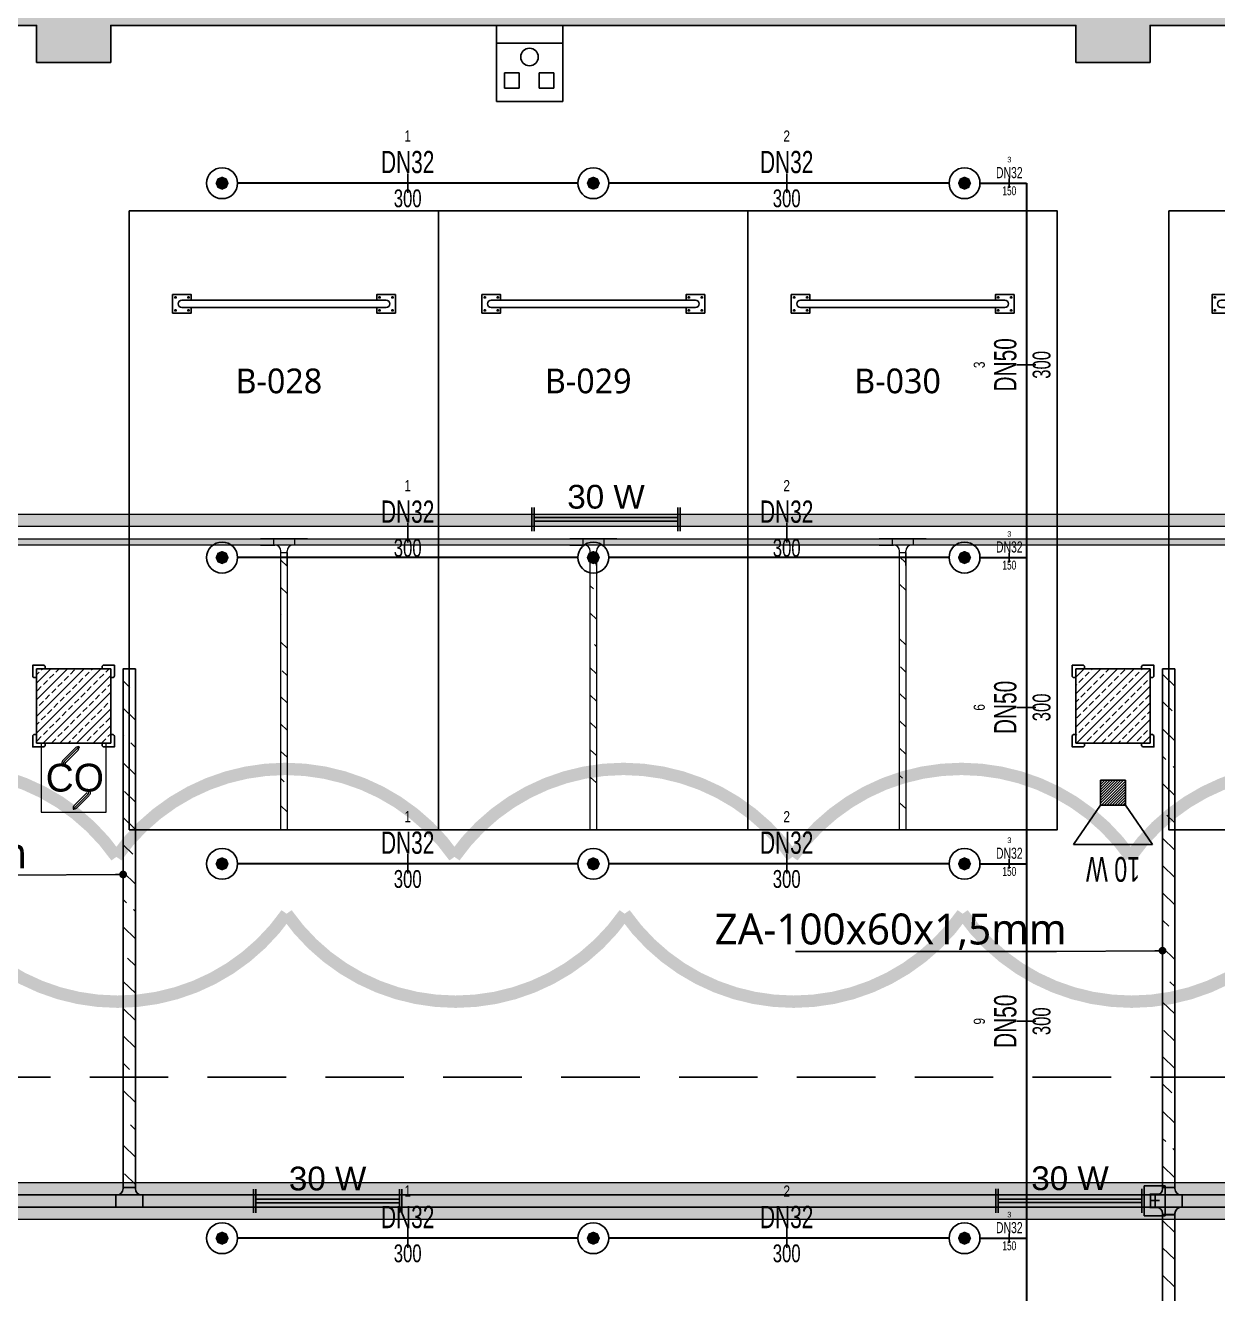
# Model space of a CAD drawing. Header units: millimetres. Extents: x -379292 to 1221486, y 92049 to 447512.
# Drawn here: x -141845 to -132209, y 267871 to 278119 of the extents above; entities that cross this region are included whole.
import ezdxf
from ezdxf import colors
from ezdxf.entities.mleader import LeaderData, LeaderLine
from ezdxf.enums import TextEntityAlignment as Align
from ezdxf.math import Vec2, Vec3

# ---------------------------------------------------------------- set-up
doc = ezdxf.new("R2010")
doc.units = ezdxf.units.MM
doc.linetypes.add('HIDDEN', pattern=[9.525, 6.35, -3.175])
for name, color, linetype in [('-M-YNGN-BORUID', 7, 'Continuous'), ('-M-YNGN-BORUUZUN', 7, 'Continuous'), ('-M-YNGN-BORUYUK', 7, 'Continuous'), ('-M-YNGN-SPR-YUK', 7, 'Continuous'), ('-M-YNGN-ZON2-CAP-', 7, 'Continuous'), ('-M-YNGN-ZON2-SPR-', 7, 'Continuous'), ('05_HATCH CONCRETE', 141, 'Continuous'), ('05_SYMBOL', 2, 'Continuous'), ('08_LAMP', 4, 'Continuous'), ('08_LOUD SYSTEM', 4, 'Continuous'), ('08_SOCKET', 4, 'Continuous'), ('202-A-Y-MahalAd', 141, 'Continuous'), ('E_CT_ZA', 6, 'Continuous'), ('EYazı', 7, 'Continuous')]:
    doc.layers.add(name, color=color, linetype=linetype)
doc.layers.add('-M-YNGN-SPR-CAPCIZGI', color=188, linetype='Continuous', plot=False)
for name, color, linetype, lineweight in [('-M-YNGN-ZON2', 4, 'SP', 30), ('08_DEDECTOR', 3, 'Continuous', 9), ('E_CT_AYDINLATMA', 3, 'Continuous', 9), ('E_CT_KA', 4, 'Continuous', 9), ('E_CT_KIRMIZI', 1, 'Continuous', 9)]:
    doc.layers.add(name, color=color, linetype=linetype, lineweight=lineweight)
doc.styles.add('CIZGI', font='tahoma.ttf', dxfattribs={"width": 0.8, "oblique": 20})
doc.styles.add('HCAD', font='HCAD.SHX', dxfattribs={"width": 0.8, "height": 0.2})
doc.styles.add('PIPESIZE', font='hcad.shx', dxfattribs={"width": 0.8})
doc.styles.add('SPR-NOT', font='romans.shx')
doc.styles.get("Standard").update_dxf_attribs({"font": 'segoeuil.ttf'})
doc.styles.add('TR', font='tsimpali.shx', dxfattribs={"width": 0.7})
doc.styles.add('YAZI-2', font='arial.ttf', dxfattribs={"height": 2})
doc.styles.add('YAZI-3', font='arial.ttf', dxfattribs={"height": 3})
doc.linetypes.add('SP', pattern='A,2,-0.1,["SP",CIZGI,S=0.14,R=0.2,X=0,Y=-0.07],-0.255', length=2.355)
pattern_1 = [(225, (905000, -3e-07), (67.351921, -67.351921), []), (225, (904932.65, -3e-07), (67.351921, -67.351921), [47.625, -23.8125])]

# ---------------------------------------------------------------- blocks, each defined once
blk = doc.blocks.new('202_Vida')
at = {"color": 0, "linetype": 'ByBlock', "ltscale": 0.2}
for points in [[(1, 0), (-1, 0)], [(0, 1), (0, -1)]]:
    blk.add_lwpolyline(points, dxfattribs=at)
at = {"color": 0, "linetype": 'ByBlock'}
for radius in [0.42, 0.23, 0.155]:
    blk.add_circle((0, 0), radius, dxfattribs=at)
blk = doc.blocks.new('202_Stoper')
at = {"color": 0, "linetype": 'ByBlock'}
for points in [[(-750, -30), (-750, -75), (-900, -75), (-900, 75), (-750, 75), (-750, 30)], [(750, -30), (750, -75), (900, -75), (900, 75), (750, 75), (750, 30)]]:
    blk.add_lwpolyline(points, dxfattribs=at)
blk.add_lwpolyline([(825, -30, 1), (825, 30), (-825, 30, 1), (-825, -30)], format="xyb", close=True, dxfattribs=at)
at = {"color": 0, "linetype": 'ByBlock', "yscale": 10, "zscale": 10, "rotation": 180}
for p, xscale in [((-877, 53), -10), ((-772, 53), 10), ((772, 53), -10), ((877, 53), 10)]:
    blk.add_blockref('202_Vida', p, dxfattribs=dict(at, xscale=xscale))
at = {"color": 0, "linetype": 'ByBlock', "yscale": 10, "zscale": 10}
for p, xscale in [((-877, -52), 10), ((-772, -52), -10), ((772, -52), 10), ((877, -52), -10)]:
    blk.add_blockref('202_Vida', p, dxfattribs=dict(at, xscale=xscale))
blk = doc.blocks.new('202_Mahalblok')
at = {"color": 0, "linetype": 'ByBlock', "flags": 128}
blk.add_lwpolyline([(0, 0), (0, 5000), (2500, 5000), (2500, 0)], close=True, dxfattribs=at)
at = {"color": 252}
blk.add_blockref('202_Stoper', (1250, 750), dxfattribs=at)
at = {"color": 0, "linetype": 'ByBlock', "ltscale": 25}
blk.add_attdef('MAHALNO', text='', height=200, dxfattribs=at).set_placement((1209, 1390), align=Align.BOTTOM_CENTER)
blk = doc.blocks.new('bariyer')
at = {"color": 8, "ltscale": 25}
blk.add_lwpolyline([(0, -70), (15, -70, 0.414214), (30, -55), (30, 30), (-55, 30, 0.414214), (-70, 15), (-70, 0), (0, 0)], format="xyb", close=True, dxfattribs=at)
blk = doc.blocks.new('OtoParkBodrumKatMimari')
at = {"layer": '05_HATCH CONCRETE'}
h = blk.add_hatch(dxfattribs=at)
h.set_pattern_fill('ANSI33', color=8, scale=15, angle=180, style=0)
h.set_pattern_definition(pattern_1)
h.paths.add_polyline_path([(96200, 177300), (96200, 177000), (96800, 177000), (96800, 177300), (104600, 177300), (104600, 177000), (105200, 177000), (105200, 177300), (113000, 177300), (113000, 177000), (113600, 177000), (113600, 177300), (121400, 177300), (121400, 177000), (122000, 177000), (122000, 177300), (127400, 177300), (127400, 177000), (128000, 177000), (128000, 177300), (135000, 177300), (135000, 177000), (135300, 177000), (135300, 172100), (135000, 172100), (135000, 171500), (135300, 171500), (135300, 164100), (135000, 164100), (135000, 163500), (135300, 163500), (135300, 156100), (135000, 156100), (135000, 155500), (135300, 155500), (135300, 148100), (135000, 148100), (135000, 147500), (135300, 147500), (135300, 144600), (135000, 144600), (135000, 144000), (135600, 144000), (135600, 144300), (142600, 144300), (142600, 144000), (142900, 144000), (142900, 140100), (142600, 140100), (142600, 139500), (142900, 139500), (142900, 132100), (142600, 132100), (142600, 131500), (142900, 131500), (142900, 127950), (142600, 127950), (142600, 127350), (142900, 127350), (142900, 124300), (142600, 124300), (142600, 123300), (142900, 123300), (142900, 113800), (142600, 113800), (142600, 112800), (142700, 112800), (142700, 100050), (135550, 100050), (135550, 108100), (135050, 108100), (135050, 83500), (135550, 83500), (135550, 99800), (142700, 99800), (142700, 78800), (142600, 78800), (142600, 77800), (142900, 77800), (142900, 68100), (142600, 68100), (142600, 67500), (143200, 67500), (143200, 144600), (135600, 144600), (135600, 177600), (71000, 177600), (71000, 177000), (71600, 177000), (71600, 177300), (79400, 177300), (79400, 177000), (80000, 177000), (80000, 177300), (87800, 177300), (87800, 177000), (88400, 177000), (88400, 177300)])
h = blk.add_hatch(dxfattribs=at)
h.set_pattern_fill('ANSI33', color=8, scale=15, angle=180, style=0)
h.set_pattern_definition(pattern_1)
h.paths.add_polyline_path([(105200, 172100), (104600, 172100), (104600, 171500), (105200, 171500)])
h = blk.add_hatch(dxfattribs=at)
h.set_pattern_fill('ANSI33', color=8, scale=15, angle=180, style=0)
h.set_pattern_definition(pattern_1)
h.paths.add_polyline_path([(113600, 172100), (113000, 172100), (113000, 171500), (113600, 171500)])
at = {"color": 5}
blk.add_lwpolyline([(96800, 177300), (104600, 177300), (104600, 177000), (105200, 177000), (105200, 177300), (113000, 177300), (113000, 177000), (113600, 177000), (113600, 177300), (121400, 177300), (121400, 177000), (122000, 177000), (122000, 177300), (127400, 177300)], dxfattribs=at)
for points in [[(105200, 172100), (104600, 172100), (104600, 171500), (105200, 171500)], [(113600, 172100), (113000, 172100), (113000, 171500), (113600, 171500)]]:
    blk.add_lwpolyline(points, close=True, dxfattribs=at)
at = {"layer": '05_SYMBOL', "color": 252, "linetype": 'HIDDEN', "ltscale": 100}
blk.add_lwpolyline([(17400, 168800), (130500, 168800)], dxfattribs=at)
at = {"layer": '05_SYMBOL', "color": 8, "xscale": -1}
for p in [(104600, 172100), (113000, 172100)]:
    blk.add_blockref('bariyer', p, dxfattribs=at)
at = {"layer": '05_SYMBOL', "color": 8}
for p in [(105200, 172100), (113600, 172100)]:
    blk.add_blockref('bariyer', p, dxfattribs=at)
at = {"layer": '05_SYMBOL', "color": 8, "rotation": 180}
for p in [(104600, 171500), (113000, 171500)]:
    blk.add_blockref('bariyer', p, dxfattribs=at)
at = {"layer": '05_SYMBOL', "color": 8, "xscale": -1, "rotation": 180}
for p in [(105200, 171500), (113600, 171500)]:
    blk.add_blockref('bariyer', p, dxfattribs=at)
at = {"layer": '202-A-Y-MahalAd', "color": 8, "ltscale": 25}
ref = blk.add_blockref('202_Mahalblok', (105350, 175800), dxfattribs=dict(at, xscale=-1, rotation=180))
ref.add_attrib('MAHALNO', 'B-028', dxfattribs={"layer": '0', "color": 0, "linetype": 'ByBlock', "ltscale": 25, "height": 200}).set_placement((106559, 174267), align=Align.BOTTOM_CENTER)
ref = blk.add_blockref('202_Mahalblok', (107850, 175800), dxfattribs=dict(at, xscale=-1, rotation=180))
ref.add_attrib('MAHALNO', 'B-029', dxfattribs={"layer": '0', "color": 0, "linetype": 'ByBlock', "ltscale": 25, "height": 200}).set_placement((109059, 174267), align=Align.BOTTOM_CENTER)
ref = blk.add_blockref('202_Mahalblok', (110350, 175800), dxfattribs=dict(at, xscale=-1, rotation=180))
ref.add_attrib('MAHALNO', 'B-030', dxfattribs={"layer": '0', "color": 0, "linetype": 'ByBlock', "ltscale": 25, "height": 200}).set_placement((111559, 174267), align=Align.BOTTOM_CENTER)
ref = blk.add_blockref('202_Mahalblok', (113750, 175800), dxfattribs=dict(at, xscale=-1, rotation=180))
ref.add_attrib('MAHALNO', 'B-031', dxfattribs={"layer": '0', "color": 0, "linetype": 'ByBlock', "ltscale": 25, "height": 200}).set_placement((114959, 174267), align=Align.BOTTOM_CENTER)
blk = doc.blocks.new('SP-C-UP-12')
at = {"ltscale": 10}
blk.add_line((0, 0), (0, 0), dxfattribs=at)
at = {"color": 1, "linetype": 'Continuous'}
blk.add_circle((0, 0), 12.5, dxfattribs=at)
at = {"ltscale": 10}
for points in [[(-5.4, 0), (-3.8, 3.8), (-3.8, -3.8), (0, 5.4)], [(-3.8, -3.8), (0, 5.4), (0, -5.4), (3.8, 3.8)], [(0, -5.4), (3.8, 3.8), (3.8, -3.8), (5.4, 0)]]:
    blk.add_solid(points, dxfattribs=at)
at = {"layer": '-M-YNGN-SPR-YUK', "style": 'SPR-NOT', "width": 0.5, "flags": 9}
for tag, p in [('YUK', (0, 17.8)), ('CAP', (0, 14.4)), ('TIP', (0.2, 10.8))]:
    blk.add_attdef(tag, text='', height=2.5, dxfattribs=at).set_placement(p, align=Align.MIDDLE_CENTER)
blk = doc.blocks.new('SPRKL100')
at = {"layer": '-M-YNGN-SPR-CAPCIZGI'}
blk.add_line((0, 0.431), (0, -0.431), dxfattribs=at)
at = {"layer": '-M-YNGN-BORUID', "color": 0, "style": 'HCAD', "width": 0.8, "flags": 1}
blk.add_attdef('DIC', text='', height=0.4, dxfattribs=at).set_placement((0, -1.693), align=Align.CENTER)
at = {"layer": '-M-YNGN-BORUUZUN', "color": 0, "style": 'HCAD', "width": 0.7}
blk.add_attdef('BOY', text='', height=0.8, dxfattribs=at).set_placement((0, -1.08), align=Align.CENTER)
at = {"layer": '-M-YNGN-BORUYUK', "color": 6, "style": 'PIPESIZE', "width": 0.8}
blk.add_attdef('YUK', text='', height=0.5, dxfattribs=at).set_placement((0, 1.866), align=Align.CENTER)
at = {"color": 0, "style": 'PIPESIZE', "width": 0.7}
blk.add_attdef('CAP', text='', height=1, dxfattribs=at).set_placement((0, 0.45), align=Align.CENTER)
blk = doc.blocks.new('A$C69E5DB5D')
at = {"layer": '-M-YNGN-ZON2', "ltscale": 500}
for p, q in [((-2973.4, 3212.4), (-3248.4, 3212.4)), ((-2673.4, 3212.4), (-2948.4, 3212.4)), ((-2648.4, 3212.4), (-2610.9, 3212.4)), ((-2610.9, 3212.4), (-2610.9, -1882.6)), ((-2973.4, 2909.9), (-3248.4, 2909.9)), ((-2673.4, 2909.9), (-2948.4, 2909.9)), ((-2648.4, 2909.9), (-2610.9, 2909.9)), ((-2973.4, 2662.4), (-3248.4, 2662.4)), ((-2673.4, 2662.4), (-2948.4, 2662.4)), ((-2648.4, 2662.4), (-2610.9, 2662.4)), ((-2973.4, 2359.9), (-3248.4, 2359.9)), ((-2673.4, 2359.9), (-2948.4, 2359.9)), ((-2648.4, 2359.9), (-2610.9, 2359.9))]:
    blk.add_line(p, q, dxfattribs=at)
at = {"layer": '-M-YNGN-ZON2-CAP-'}
for p, xscale, yscale, zscale, values in [((-3110.9, 3212.4), 18, 18, 18, {'YUK': '1', 'CAP': 'DN32', 'BOY': '300'}), ((-2804.6, 3212.4), 18, 18, 18, {'YUK': '2', 'CAP': 'DN32', 'BOY': '300'}), ((-2624.7, 3212.4), 9, 9, 9, {'YUK': '3', 'CAP': 'DN32', 'BOY': '150'}), ((-3110.9, 2929.9), 18, 18, 18, {'YUK': '1', 'CAP': 'DN32', 'BOY': '300'}), ((-2804.6, 2929.9), 18, 18, 18, {'YUK': '2', 'CAP': 'DN32', 'BOY': '300'}), ((-2624.7, 2909.9), 9, 9, 9, {'YUK': '3', 'CAP': 'DN32', 'BOY': '150'}), ((-3110.9, 2662.4), 18, 18, 18, {'YUK': '1', 'CAP': 'DN32', 'BOY': '300'}), ((-2804.6, 2662.4), 18, 18, 18, {'YUK': '2', 'CAP': 'DN32', 'BOY': '300'}), ((-2624.7, 2662.4), 9, 9, 9, {'YUK': '3', 'CAP': 'DN32', 'BOY': '150'}), ((-3110.9, 2359.9), 18, 18, 18, {'YUK': '1', 'CAP': 'DN32', 'BOY': '300'}), ((-2804.6, 2359.9), 18, 18, 18, {'YUK': '2', 'CAP': 'DN32', 'BOY': '300'}), ((-2624.7, 2359.9), 9, 9, 9, {'YUK': '3', 'CAP': 'DN32', 'BOY': '150'})]:
    blk.add_blockref('SPRKL100', p, dxfattribs=dict(at, xscale=xscale, yscale=yscale, zscale=zscale)).add_auto_attribs(values)
at = {"layer": '-M-YNGN-ZON2-CAP-', "xscale": 18.00000000000005, "yscale": 18.00000000000005, "zscale": 18.00000000000005, "rotation": 90}
for p, values in [((-2610.9, 3065.6), {'YUK': '3', 'CAP': 'DN50', 'BOY': '300'}), ((-2610.9, 2788.8), {'YUK': '6', 'CAP': 'DN50', 'BOY': '300'}), ((-2610.9, 2535.2), {'YUK': '9', 'CAP': 'DN50', 'BOY': '300'})]:
    blk.add_blockref('SPRKL100', p, dxfattribs=at).add_auto_attribs(values)
at = {"layer": '-M-YNGN-ZON2-SPR-'}
for p in [(-3260.9, 3212.4), (-2960.9, 3212.4), (-2660.9, 3212.4), (-3260.9, 2909.9), (-2960.9, 2909.9), (-2660.9, 2909.9), (-3260.9, 2662.4), (-2960.9, 2662.4), (-2660.9, 2662.4), (-3260.9, 2359.9), (-2960.9, 2359.9), (-2660.9, 2359.9)]:
    blk.add_blockref('SP-C-UP-12', p, dxfattribs=at)
blk = doc.blocks.new('*U629')
h = blk.add_hatch()
h.set_pattern_fill('ANSI33', color=0, scale=50, angle=1, style=0)
h.paths.add_polyline_path([(-9063, 100), (18477, 100), (18477, 0), (-9063, 0)])
at = {"color": 0}
blk.add_lwpolyline([(-9063, 100), (18477, 100), (18477, 0), (-9063, 0)], close=True, dxfattribs=at)
at = {"ltscale": 25, "flags": 1}
for tag, p in [('YUKSEKLIK', (-229, -149)), ('KALINLIK', (-229, -213))]:
    blk.add_attdef(tag, p, '', height=50, dxfattribs=at)
blk = doc.blocks.new('*U655')
h = blk.add_hatch()
h.set_pattern_fill('ANSI33', color=0, scale=50, angle=1, style=0)
h.paths.add_polyline_path([(-115024, 100), (-249, 100), (-249, 0), (-115024, 0)])
at = {"color": 0}
blk.add_lwpolyline([(-115024, 100), (-249, 100), (-249, 0), (-115024, 0)], close=True, dxfattribs=at)
at = {"ltscale": 25, "flags": 1}
for tag, p in [('YUKSEKLIK', (-229, -149)), ('KALINLIK', (-229, -213))]:
    blk.add_attdef(tag, p, '', height=50, dxfattribs=at)
blk = doc.blocks.new('*U722')
h = blk.add_hatch()
h.set_pattern_fill('ANSI33', color=0, scale=50, angle=1, style=0)
h.paths.add_polyline_path([(-115264, 300), (-889, 300), (-889, 0), (-115264, 0)])
at = {"color": 0}
blk.add_lwpolyline([(-115264, 300), (-889, 300), (-889, 0), (-115264, 0)], close=True, dxfattribs=at)
at = {"ltscale": 25, "flags": 1}
for tag, p in [('YUKSEKLIK', (-229, -149)), ('KALINLIK', (-229, -213))]:
    blk.add_attdef(tag, p, '', height=50, dxfattribs=at)
blk = doc.blocks.new('*U788')
h = blk.add_hatch()
h.set_pattern_fill('ANSI33', color=0, scale=50, angle=1, style=0)
h.paths.add_polyline_path([(-1943, 50), (33007, 50), (33007, 0), (-1943, 0)])
at = {"color": 0}
blk.add_lwpolyline([(-1943, 50), (33007, 50), (33007, 0), (-1943, 0)], close=True, dxfattribs=at)
at = {"ltscale": 25, "flags": 1}
for tag, p in [('YUKSEKLIK', (-229, -149)), ('KALINLIK', (-229, -213))]:
    blk.add_attdef(tag, p, '', height=50, dxfattribs=at)
blk = doc.blocks.new('*U881')
h = blk.add_hatch()
h.set_pattern_fill('ANSI33', color=0, scale=50, angle=1, style=0)
h.paths.add_polyline_path([(-3940, 100), (250, 100), (250, 0), (-3940, 0)])
at = {"color": 0}
blk.add_lwpolyline([(-3940, 100), (250, 100), (250, 0), (-3940, 0)], close=True, dxfattribs=at)
at = {"ltscale": 25, "flags": 1}
for tag, p in [('YUKSEKLIK', (-229, -149)), ('KALINLIK', (-229, -213))]:
    blk.add_attdef(tag, p, '', height=50, dxfattribs=at)
blk = doc.blocks.new('*U381')
at = {"color": 0}
for p, q in [((0, 428), (0, 314)), ((100, 428), (100, 314)), ((0, 324), (100, 324)), ((-164, 264), (-50, 264)), ((-60, 264), (-60, 164)), ((264, 264), (150, 264)), ((160, 264), (160, 164)), ((-164, 164), (-50, 164)), ((0, 0), (0, 114)), ((0, 104), (100, 104)), ((100, 0), (100, 114)), ((264, 164), (150, 164))]:
    blk.add_line(p, q, dxfattribs=at)
for centre, start, end in [((-50, 314), 270, 0), ((150, 314), 180, 270), ((-50, 114), 0, 90), ((150, 114), 90, 180)]:
    blk.add_arc(centre, 50, start, end, dxfattribs=at)
blk = doc.blocks.new('*U882')
h = blk.add_hatch()
h.set_pattern_fill('ANSI33', color=0, scale=50, angle=1, style=0)
h.paths.add_polyline_path([(-3747, 100), (-152, 100), (-152, 0), (-3747, 0)])
at = {"color": 0}
blk.add_lwpolyline([(-3747, 100), (-152, 100), (-152, 0), (-3747, 0)], close=True, dxfattribs=at)
at = {"ltscale": 25, "flags": 1}
for tag, p in [('YUKSEKLIK', (-229, -149)), ('KALINLIK', (-229, -213))]:
    blk.add_attdef(tag, p, '', height=50, dxfattribs=at)
blk = doc.blocks.new('*U885')
h = blk.add_hatch()
h.set_pattern_fill('ANSI33', color=0, scale=50, angle=1, style=0)
h.paths.add_polyline_path([(-3888, 100), (302, 100), (302, 0), (-3888, 0)])
at = {"color": 0}
blk.add_lwpolyline([(-3888, 100), (302, 100), (302, 0), (-3888, 0)], close=True, dxfattribs=at)
at = {"ltscale": 25, "flags": 1}
for tag, p in [('YUKSEKLIK', (-229, -149)), ('KALINLIK', (-229, -213))]:
    blk.add_attdef(tag, p, '', height=50, dxfattribs=at)
blk = doc.blocks.new('*U383')
at = {"color": 0}
for p, q in [((264, 264), (-164, 264)), ((-60, 264), (-60, 164)), ((0, 264), (264, 264)), ((160, 264), (160, 164)), ((-164, 164), (-50, 164)), ((0, 0), (0, 114)), ((0, 104), (100, 104)), ((100, 0), (100, 114)), ((264, 164), (150, 164))]:
    blk.add_line(p, q, dxfattribs=at)
for centre, start, end in [((-50, 114), 0, 90), ((150, 114), 90, 180)]:
    blk.add_arc(centre, 50, start, end, dxfattribs=at)
blk = doc.blocks.new('_DOT')
at = {"color": 0, "linetype": 'ByBlock'}
blk.add_line((-0.5, 0), (-1, 0), dxfattribs=at)
at = {"color": 0, "linetype": 'ByBlock', "const_width": 0.5}
blk.add_lwpolyline([(-0.25, 0, 1), (0.25, 0, 1)], format="xyb", close=True, dxfattribs=at)
blk = doc.blocks.new('*U571')
h = blk.add_hatch()
h.set_pattern_fill('ANSI33', color=0, scale=50, angle=1, style=0)
h.paths.add_polyline_path([(-2601, 50), (-361, 50), (-361, 0), (-2601, 0)])
at = {"color": 0}
blk.add_lwpolyline([(-2601, 50), (-361, 50), (-361, 0), (-2601, 0)], close=True, dxfattribs=at)
at = {"ltscale": 25, "flags": 1}
for tag, p in [('YUKSEKLIK', (-229, -149)), ('KALINLIK', (-229, -213))]:
    blk.add_attdef(tag, p, '', height=50, dxfattribs=at)
blk = doc.blocks.new('*U127')
at = {"color": 0}
for p, q in [((214, 214), (-164, 214)), ((-60, 214), (-60, 164)), ((0, 214), (214, 214)), ((110, 214), (110, 164)), ((-164, 164), (-50, 164)), ((0, 0), (0, 114)), ((0, 104), (50, 104)), ((50, 0), (50, 114)), ((214, 164), (100, 164))]:
    blk.add_line(p, q, dxfattribs=at)
for centre, start, end in [((-50, 114), 0, 90), ((100, 114), 90, 180)]:
    blk.add_arc(centre, 50, start, end, dxfattribs=at)
blk = doc.blocks.new('*U572')
h = blk.add_hatch()
h.set_pattern_fill('ANSI33', color=0, scale=50, angle=1, style=0)
h.paths.add_polyline_path([(-2601, 50), (-361, 50), (-361, 0), (-2601, 0)])
at = {"color": 0}
blk.add_lwpolyline([(-2601, 50), (-361, 50), (-361, 0), (-2601, 0)], close=True, dxfattribs=at)
at = {"ltscale": 25, "flags": 1}
for tag, p in [('YUKSEKLIK', (-229, -149)), ('KALINLIK', (-229, -213))]:
    blk.add_attdef(tag, p, '', height=50, dxfattribs=at)
blk = doc.blocks.new('*U573')
h = blk.add_hatch()
h.set_pattern_fill('ANSI33', color=0, scale=50, angle=1, style=0)
h.paths.add_polyline_path([(-2601, 50), (-361, 50), (-361, 0), (-2601, 0)])
at = {"color": 0}
blk.add_lwpolyline([(-2601, 50), (-361, 50), (-361, 0), (-2601, 0)], close=True, dxfattribs=at)
at = {"ltscale": 25, "flags": 1}
for tag, p in [('YUKSEKLIK', (-229, -149)), ('KALINLIK', (-229, -213))]:
    blk.add_attdef(tag, p, '', height=50, dxfattribs=at)
blk = doc.blocks.new('40 W SIVA ÜSTÜ ETANJ LED 50')
at = {"layer": '08_LAMP'}
for p, q in [((-625, -100), (-625, 100)), ((-605, -100), (-605, 100)), ((-605, 15), (605, 15)), ((605, -100), (605, 100)), ((625, -100), (625, 100)), ((-605, -15), (605, -15))]:
    blk.add_line(p, q, dxfattribs=at)
at = {"layer": '08_LAMP', "color": 2, "style": 'YAZI-2'}
blk.add_text('30 W', height=200, dxfattribs=at).set_placement((0, 90), align=Align.CENTER)
blk = doc.blocks.new('40 W SIVA ÜSTÜ ETANJ LED 50--')
at = {"layer": '08_LAMP'}
for p, q in [((-625, -100), (-625, 100)), ((-605, -100), (-605, 100)), ((-605, 15), (605, 15)), ((605, -100), (605, 100)), ((625, -100), (625, 100)), ((-605, -15), (605, -15))]:
    blk.add_line(p, q, dxfattribs=at)
at = {"layer": '08_LAMP', "color": 2, "style": 'YAZI-2'}
blk.add_text('30 W', height=200, dxfattribs=at).set_placement((0, 90), align=Align.CENTER)
blk = doc.blocks.new('40 W SIVA ÜSTÜ ETANJ LED E 50')
at = {"layer": '08_LAMP'}
for p, q in [((-625, -100), (-625, 100)), ((-605, -100), (-605, 100)), ((-605, 15), (605, 15)), ((605, -100), (605, 100)), ((625, -100), (625, 100)), ((-605, -15), (605, -15))]:
    blk.add_line(p, q, dxfattribs=at)
blk.add_lwpolyline([(625, -125), (800, -125), (800, 125), (625, 125)], close=True, dxfattribs=at)
at = {"layer": '08_LAMP', "color": 2, "style": 'YAZI-2'}
blk.add_text('30 W', height=200, dxfattribs=at).set_placement((0, 90), align=Align.CENTER)
blk.add_text('E', height=125, dxfattribs=at).set_placement((713, 0), align=Align.MIDDLE)
blk = doc.blocks.new('PRIZKOM 50')
at = {"layer": '08_SOCKET', "color": 3}
for p, q in [((-191.1, 0), (-191.1, 438.5)), ((-191.1, 438.5), (191.1, 438.5)), ((191.1, 438.5), (191.1, 0)), ((-191.1, 335.3), (191.1, 335.3)), ((-145.1, 75.8), (-145.1, 164.7)), ((-145.1, 164.7), (-60.9, 164.7)), ((-60.9, 164.7), (-60.9, 75.8)), ((54.5, 164.7), (138.7, 164.7)), ((54.5, 75.8), (54.5, 164.7)), ((138.7, 164.7), (138.7, 75.8)), ((-60.9, 75.8), (-145.1, 75.8)), ((138.7, 75.8), (54.5, 75.8)), ((191.1, 0), (-191.1, 0))]:
    blk.add_line(p, q, dxfattribs=at)
blk.add_circle((-0.8, 256), 50.5, dxfattribs=at)
blk = doc.blocks.new('CO 250')
at = {"layer": '08_DEDECTOR'}
for p, q in [((17, 243), (-84, 142)), ((45, 251), (-74, 132)), ((37, 223), (-64, 122)), ((45, 250), (45, 243)), ((114, -136), (-5, -255)), ((104, -126), (3, -227)), ((124, -146), (23, -247)), ((-5, -247), (-5, -255)), ((-5, -255), (3, -255))]:
    blk.add_line(p, q, dxfattribs=at)
at = {"layer": '08_DEDECTOR', "ltscale": 25}
blk.add_lwpolyline([(-262, 278), (-262, -278), (262, -278), (262, 278)], close=True, dxfattribs=at)
at = {"layer": '08_DEDECTOR'}
for centre, radius, start, end in [((37, 223), 27.7, 72.9688, 135), ((17, 243), 27.7, 315, 0), ((-55, 112), 41.6, 135, 180), ((-55, 112), 27.7, 135, 180), ((-55, 112), 13.9, 135, 180), ((95, -116), 13.9, 315, 350.4112), ((95, -116), 27.7, 315, 355.2224), ((95, -116), 41.6, 315, 356.817), ((23, -247), 27.7, 135, 180), ((3, -227), 27.7, 270, 315)]:
    blk.add_arc(centre, radius, start, end, dxfattribs=at)
at = {"layer": '08_DEDECTOR', "color": 3, "style": 'YAZI-3'}
blk.add_text('CO', height=225, dxfattribs=at).set_placement((-226, -113))
blk = doc.blocks.new('15 W HORN 100_HARİCİ TİP')
at = {"layer": '08_LOUD SYSTEM'}
h = blk.add_hatch(dxfattribs=at)
h.set_pattern_fill('ANSI31', color=2, scale=4.8)
h.set_pattern_definition([(45, (-341645.439, -380325.335), (-10.77630735, 10.77630735), [])])
h.paths.add_polyline_path([(-100, 0), (100, 0), (100, 200), (-100, 200)])
at = {"layer": '08_LOUD SYSTEM', "ltscale": 2}
for p, q in [((-320, 520), (320, 520)), ((-100, 200), (-320, 520)), ((100, 200), (320, 520))]:
    blk.add_line(p, q, dxfattribs=at)
at = {"layer": '08_LOUD SYSTEM'}
blk.add_lwpolyline([(100, 0), (100, 200), (-100, 200), (-100, 0)], close=True, dxfattribs=at)
at = {"layer": '08_LOUD SYSTEM', "color": 2, "ltscale": 2, "style": 'TR', "width": 0.7}
blk.add_text('10 W', height=200, dxfattribs=at).set_placement((0, 620), align=Align.CENTER)

msp = doc.modelspace()

# ---------------------------------------------------------------- block references
at = {"color": 8}
msp.add_blockref('OtoParkBodrumKatMimari', (-246354.8, 100818.8), dxfattribs=at)

# ---------------------------------------------------------------- next in the draw order: linework, layer by layer
at = {"color": 30, "const_width": 100}
for points in [[(-143840.8, 271399.6, -0.5205671), (-141108.9, 271399.6, -0.5205671), (-138377, 271399.6, -0.5205671), (-135645.1, 271399.6, -0.5205671), (-132913.2, 271399.6, -0.5205671), (-130181.3, 271399.6, -0.5205671), (-127449.4, 271399.6, -0.5205671), (-124717.5, 271399.6, -0.5205671), (-121985.6, 271399.6, -0.5205671), (-119253.7, 271399.6, -0.5205671), (-116521.8, 271399.6, -0.5205671), (-113789.9, 271399.6, -0.5205671), (-111058, 271399.6, -0.5205671), (-108326.2, 271399.6, -0.5205671), (-105594.3, 271399.6, -0.5205671), (-102862.4, 271399.6, -0.5205671), (-100130.5, 271399.6, -0.5205671)], [(-98755.3, 270940.5, -0.5205671), (-101487.2, 270940.5, -0.5205671), (-104219.1, 270940.5, -0.5205671), (-106951, 270940.5, -0.5205671), (-109682.9, 270940.5, -0.5205671), (-112414.7, 270940.5, -0.5205671), (-115146.6, 270940.5, -0.5205671), (-117878.5, 270940.5, -0.5205671), (-120610.4, 270940.5, -0.5205671), (-123342.3, 270940.5, -0.5205671), (-126074.2, 270940.5, -0.5205671), (-128806.1, 270940.5, -0.5205671), (-131538, 270940.5, -0.5205671), (-134269.9, 270940.5, -0.5205671), (-137001.8, 270940.5, -0.5205671), (-139733.7, 270940.5, -0.5205671), (-142465.6, 270940.5, -0.5205671)]]:
    msp.add_lwpolyline(points, format="xyb", dxfattribs=at)

# ---------------------------------------------------------------- next in the draw order: block references
at = {"layer": '-M-YNGN-ZON2', "ltscale": 25, "xscale": 10, "yscale": 10, "zscale": 10}
msp.add_blockref('A$C69E5DB5D', (-107645.9, 244719.5), dxfattribs=at)
at = {"layer": '08_DEDECTOR'}
msp.add_blockref('CO 250', (-141454.8, 272040.3), dxfattribs=at)
at = {"layer": '08_LAMP', "xscale": 0.96, "yscale": 0.96, "zscale": 0.96}
for name, p in [('40 W SIVA ÜSTÜ ETANJ LED 50', (-137152.1, 274127.5)), ('40 W SIVA ÜSTÜ ETANJ LED 50--', (-139402.1, 268618.2)), ('40 W SIVA ÜSTÜ ETANJ LED E 50', (-133402.1, 268620.4))]:
    msp.add_blockref(name, p, dxfattribs=at)
at = {"layer": '08_LOUD SYSTEM', "rotation": 180}
msp.add_blockref('15 W HORN 100_HARİCİ TİP', (-133054.8, 272018.8), dxfattribs=at)
at = {"layer": '08_SOCKET', "xscale": 1.4, "yscale": 1.4, "zscale": 1.4}
msp.add_blockref('PRIZKOM 50', (-137769.4, 277504.8), dxfattribs=at)
at = {"layer": 'E_CT_AYDINLATMA', "rotation": 180}
msp.add_blockref('*U629', (-136828.2, 274169.8), dxfattribs=at)
at = {"layer": 'E_CT_KA', "rotation": 180}
msp.add_blockref('*U722', (-230494.1, 268768.8), dxfattribs=at)
at = {"layer": 'E_CT_KIRMIZI', "color": 1}
for name, p, rotation in [('*U788', (-124147.8, 273969.8), 180), ('*U571', (-139729.8, 274220.1), 89.99999999999999), ('*U572', (-137229.8, 274220.1), 89.99999999999999), ('*U573', (-134729.8, 274220.1), 89.99999999999999)]:
    msp.add_blockref(name, p, dxfattribs=dict(at, rotation=rotation))
at = {"layer": 'E_CT_KIRMIZI', "color": 2}
for p in [(-139779.8, 273754.9), (-137279.8, 273754.9), (-134779.8, 273754.9)]:
    msp.add_blockref('*U127', p, dxfattribs=at)
at = {"layer": 'E_CT_ZA', "color": 112}
for name, p, rotation in [('*U885', (-141054.8, 269031.1), 270), ('*U881', (-132654.8, 268979), 270), ('*U655', (-230054.1, 268668.8), 180), ('*U882', (-132554.8, 268660.6), 90)]:
    msp.add_blockref(name, p, dxfattribs=dict(at, rotation=rotation))
at = {"layer": 'E_CT_ZA', "color": 2, "xscale": -1, "rotation": 180}
for name, p in [('*U383', (-141054.8, 268832.8)), ('*U381', (-132654.8, 268832.8))]:
    msp.add_blockref(name, p, dxfattribs=at)

# ---------------------------------------------------------------- next in the draw order: leaders
at = {"layer": 'EYazı', "color": 7}
ml = msp.add_multileader_mtext('Standard', dxfattribs=at)
ml.set_content('ZA-100x60x1,5mm', color=7)
ml.set_leader_properties(color=1)
ml.set_arrow_properties(name='DOT')
ml.build(insert=Vec2(0, 0))
ml.multileader.update_dxf_attribs({"text_left_attachment_type": 6, "text_right_attachment_type": 6, "dogleg_length": 50, "arrow_head_size": 62.5})
ctx = ml.context
ctx.base_point, ctx.char_height, ctx.arrow_head_size, ctx.landing_gap_size, ctx.plane_origin = Vec3(-144699.1, 271250.9), 250, 62.5, 25, Vec3(-142506.9, 271207.2)
ctx.left_attachment, ctx.right_attachment = 6, 6
notes = []
notes.append((ctx, [(0, (1, 1, 0), (-141912.1, 271250.9), (-1, 0), 62.5, [(0, [(-141054.8, 271257.6)], 0, [])])]))
ctx.mtext.insert, ctx.mtext.width, ctx.mtext.defined_height, ctx.mtext.line_spacing_style, ctx.mtext.flow_direction = Vec3(-144674.1, 271557.6), 2000, 439.9, 2, 5
ml = msp.add_multileader_mtext('Standard', dxfattribs=at)
ml.set_content('ZA-100x60x1,5mm', color=7)
ml.set_leader_properties(color=1)
ml.set_arrow_properties(name='DOT')
ml.build(insert=Vec2(0, 0))
ml.multileader.update_dxf_attribs({"text_left_attachment_type": 6, "text_right_attachment_type": 6, "dogleg_length": 50, "arrow_head_size": 62.5})
ctx = ml.context
ctx.base_point, ctx.char_height, ctx.arrow_head_size, ctx.landing_gap_size, ctx.plane_origin = Vec3(-136299.1, 270635.2), 250, 62.5, 25, Vec3(-134106.9, 270591.5)
ctx.left_attachment, ctx.right_attachment = 6, 6
notes.append((ctx, [(0, (1, 1, 0), (-133512.1, 270635.2), (-1, 0), 62.5, [(0, [(-132654.8, 270641.9)], 0, [])])]))
ctx.mtext.insert, ctx.mtext.width, ctx.mtext.defined_height, ctx.mtext.line_spacing_style, ctx.mtext.flow_direction = Vec3(-136274.1, 270941.9), 2000, 439.9, 2, 5
for ctx, leaders in notes:
    for number, flags, end, landing, length, lines in leaders:
        leader = LeaderData()
        leader.index, (leader.has_last_leader_line, leader.has_dogleg_vector, leader.attachment_direction) = number, flags
        leader.last_leader_point, leader.dogleg_vector, leader.dogleg_length = Vec3(end), Vec3(landing), length
        for number, points, colour, breaks in lines:
            line = LeaderLine()
            line.index, line.vertices, line.color, line.breaks = number, Vec3.list(points), colors.encode_raw_color(colour), breaks
            leader.lines.append(line)
        ctx.leaders.append(leader)

doc.saveas('drawing.dxf')
